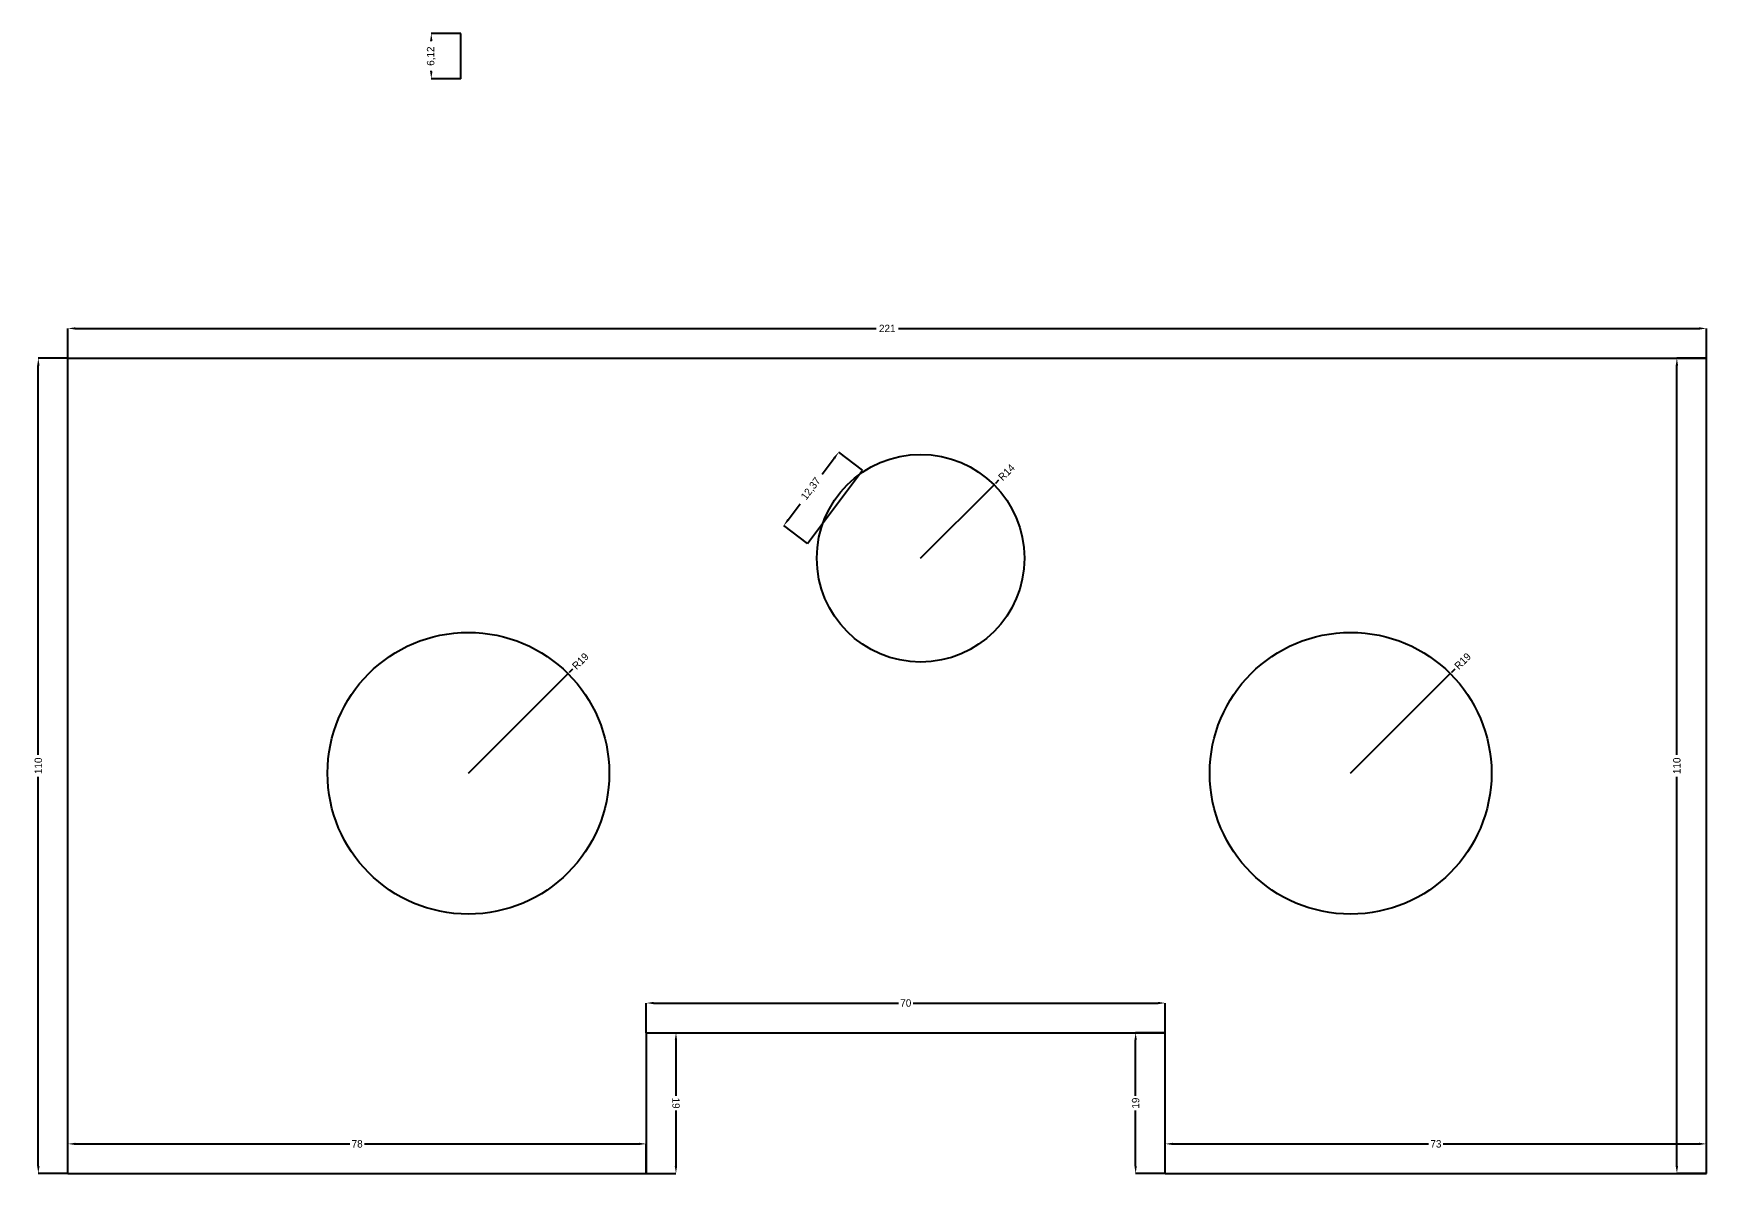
# Model space of a CAD drawing. Header units: metres. Extents: x 15 to 241, y 91 to 245.
import ezdxf

# ---------------------------------------------------------------- set-up
doc = ezdxf.new("R2010")
doc.units = ezdxf.units.M
doc.dimstyles.get("Standard").update_dxf_attribs({"dimtxt": 2.5, "dimasz": 2.5, "dimexe": 1.25, "dimexo": 0.625, "dimtad": 1, "dimcen": 2.5, "dimazin": 3, "dimtfac": 1, "dimtmove": 0, "dimatfit": 3})

# ---------------------------------------------------------------- blocks, each defined once
blk = doc.blocks.new('_CLOSEDFILLED')
at = {"color": 0, "linetype": 'BYBLOCK'}
blk.add_solid([(-1, 0.16), (0, 0), (-1, -0.16)], dxfattribs=at)
blk = doc.blocks.new('*D1')
for p, q in [((20, 201), (20, 205)), ((21, 205), (129, 205)), ((132, 205), (240, 205)), ((241, 201), (241, 205))]:
    blk.add_line(p, q)
at = {"layer": 'Defpoints'}
for p in [(20, 205), (20, 201), (241, 201)]:
    blk.add_point(p, dxfattribs=at)
at = {"rotation": 180}
blk.add_blockref('_CLOSEDFILLED', (20, 205), dxfattribs=at)
blk.add_blockref('_CLOSEDFILLED', (241, 205))
at = {"insert": (130.5, 205), "char_height": 1, "attachment_point": 5}
blk.add_mtext('221', dxfattribs=at)
blk = doc.blocks.new('*D2')
for p, q in [((98, 110), (98, 114)), ((99, 114), (132, 114)), ((134, 114), (167, 114)), ((168, 110), (168, 114))]:
    blk.add_line(p, q)
at = {"layer": 'Defpoints'}
for p in [(98, 114), (98, 110), (168, 110)]:
    blk.add_point(p, dxfattribs=at)
for p, rotation in [((98, 114), 180.00000596633774), ((168, 114), 5.9663377468736055e-06)]:
    blk.add_blockref('_CLOSEDFILLED', p, dxfattribs=dict(rotation=rotation))
at = {"insert": (133, 114), "char_height": 1, "attachment_point": 5, "rotation": 0}
blk.add_mtext('70', dxfattribs=at)
blk = doc.blocks.new('*D3')
for p, q in [((20, 91), (20, 95)), ((21, 95), (58, 95)), ((60, 95), (97, 95)), ((98, 91), (98, 95))]:
    blk.add_line(p, q)
at = {"layer": 'Defpoints'}
for p in [(20, 95), (20, 91), (98, 91)]:
    blk.add_point(p, dxfattribs=at)
at = {"rotation": 180}
blk.add_blockref('_CLOSEDFILLED', (20, 95), dxfattribs=at)
blk.add_blockref('_CLOSEDFILLED', (98, 95))
at = {"insert": (59, 95), "char_height": 1, "attachment_point": 5}
blk.add_mtext('78', dxfattribs=at)
blk = doc.blocks.new('*D4')
for p, q in [((168, 91), (168, 95)), ((169, 95), (203.5, 95)), ((205.5, 95), (240, 95)), ((241, 91), (241, 95))]:
    blk.add_line(p, q)
at = {"layer": 'Defpoints'}
for p in [(168, 95), (168, 91), (241, 91)]:
    blk.add_point(p, dxfattribs=at)
at = {"rotation": 180}
blk.add_blockref('_CLOSEDFILLED', (168, 95), dxfattribs=at)
blk.add_blockref('_CLOSEDFILLED', (241, 95))
at = {"insert": (204.5, 95), "char_height": 1, "attachment_point": 5}
blk.add_mtext('73', dxfattribs=at)
blk = doc.blocks.new('*D5')
for p, q in [((241, 201), (237, 201)), ((237, 147.5), (237, 200)), ((237, 92), (237, 144.5)), ((241, 91), (237, 91))]:
    blk.add_line(p, q)
at = {"layer": 'Defpoints'}
for p in [(241, 201), (237, 91), (241, 91)]:
    blk.add_point(p, dxfattribs=at)
for p, rotation in [((237, 201), 89.99999244966773), ((237, 91), 269.99999244966773)]:
    blk.add_blockref('_CLOSEDFILLED', p, dxfattribs=dict(rotation=rotation))
at = {"insert": (237, 146), "char_height": 1, "attachment_point": 5, "rotation": 90}
blk.add_mtext('110', dxfattribs=at)
blk = doc.blocks.new('*D6')
for p, q in [((98, 110), (102, 110)), ((102, 109), (102, 101.5)), ((102, 99.5), (102, 92)), ((98, 91), (102, 91))]:
    blk.add_line(p, q)
at = {"layer": 'Defpoints'}
for p in [(98, 110), (102, 110), (98, 91)]:
    blk.add_point(p, dxfattribs=at)
for p, rotation in [((102, 110), 90.00002300696222), ((102, 91), -89.99997699303778)]:
    blk.add_blockref('_CLOSEDFILLED', p, dxfattribs=dict(rotation=rotation))
at = {"insert": (102, 100.5), "char_height": 1, "attachment_point": 5, "rotation": 270}
blk.add_mtext('19', dxfattribs=at)
blk = doc.blocks.new('*D7')
for p, q in [((73, 244.79), (69, 244.79)), ((69, 243.73), (69, 243.79)), ((69, 239.67), (69, 239.73)), ((73, 238.67), (69, 238.67))]:
    blk.add_line(p, q)
at = {"layer": 'Defpoints'}
for p in [(73, 244.79), (69, 238.67), (73, 238.67)]:
    blk.add_point(p, dxfattribs=at)
for p, rotation in [((69, 244.79), 90), ((69, 238.67), 270)]:
    blk.add_blockref('_CLOSEDFILLED', p, dxfattribs=dict(rotation=rotation))
at = {"insert": (69, 241.73), "char_height": 1, "attachment_point": 5, "rotation": 90}
blk.add_mtext('6,12', dxfattribs=at)
blk = doc.blocks.new('*D8')
for p, q in [((20, 201), (16, 201)), ((16, 147.5), (16, 200)), ((16, 92), (16, 144.5)), ((20, 91), (16, 91))]:
    blk.add_line(p, q)
at = {"layer": 'Defpoints'}
for p in [(20, 201), (16, 91), (20, 91)]:
    blk.add_point(p, dxfattribs=at)
for p, rotation in [((16, 201), 90), ((16, 91), 270)]:
    blk.add_blockref('_CLOSEDFILLED', p, dxfattribs=dict(rotation=rotation))
at = {"insert": (16, 146), "char_height": 1, "attachment_point": 5, "rotation": 90}
blk.add_mtext('110', dxfattribs=at)
blk = doc.blocks.new('*D9')
for p, q in [((168, 110), (164, 110)), ((164, 101.5), (164, 109)), ((164, 92), (164, 99.5)), ((168, 91), (164, 91))]:
    blk.add_line(p, q)
at = {"layer": 'Defpoints'}
for p in [(168, 110), (164, 91), (168, 91)]:
    blk.add_point(p, dxfattribs=at)
for p, rotation in [((164, 110), 90), ((164, 91), 270)]:
    blk.add_blockref('_CLOSEDFILLED', p, dxfattribs=dict(rotation=rotation))
at = {"insert": (164, 100.5), "char_height": 1, "attachment_point": 5, "rotation": 90}
blk.add_mtext('19', dxfattribs=at)
blk = doc.blocks.new('*D10')
for p, q in [((121.74, 185.35), (123.35, 187.5)), ((127.15, 185.9), (123.95, 188.3)), ((117.13, 179.2), (118.74, 181.35)), ((119.73, 176), (116.53, 178.4))]:
    blk.add_line(p, q)
at = {"layer": 'Defpoints'}
for p in [(127.15, 185.9), (116.53, 178.4), (119.73, 176)]:
    blk.add_point(p, dxfattribs=at)
for p, rotation in [((123.95, 188.3), 53.13001755510431), ((116.53, 178.4), 233.1300175551043)]:
    blk.add_blockref('_CLOSEDFILLED', p, dxfattribs=dict(rotation=rotation))
at = {"insert": (120.24, 183.35), "char_height": 1, "attachment_point": 5, "rotation": 53.13}
blk.add_mtext('12,37', dxfattribs=at)
blk = doc.blocks.new('*D11')
for p, q in [((135, 174), (144.9, 183.9)), ((145.52, 184.52), (145.08, 184.08))]:
    blk.add_line(p, q)
at = {"layer": 'Defpoints'}
for p in [(144.9, 183.9), (135, 174)]:
    blk.add_point(p, dxfattribs=at)
at = {"xscale": 0.25, "yscale": 0.25, "rotation": 225}
blk.add_blockref('_CLOSEDFILLED', (144.9, 183.9), dxfattribs=at)
at = {"insert": (146.58, 185.58), "char_height": 1, "attachment_point": 5, "rotation": 45}
blk.add_mtext('R14', dxfattribs=at)
blk = doc.blocks.new('*D12')
for p, q in [((193, 145), (206.44, 158.44)), ((207.05, 159.05), (206.61, 158.61))]:
    blk.add_line(p, q)
at = {"layer": 'Defpoints'}
for p in [(206.44, 158.44), (193, 145)]:
    blk.add_point(p, dxfattribs=at)
at = {"xscale": 0.25, "yscale": 0.25, "rotation": 225}
blk.add_blockref('_CLOSEDFILLED', (206.44, 158.44), dxfattribs=at)
at = {"insert": (208.11, 160.11), "char_height": 1, "attachment_point": 5, "rotation": 45}
blk.add_mtext('R19', dxfattribs=at)
blk = doc.blocks.new('*D13')
for p, q in [((74, 145), (87.44, 158.44)), ((88.05, 159.05), (87.61, 158.61))]:
    blk.add_line(p, q)
at = {"layer": 'Defpoints'}
for p in [(87.44, 158.44), (74, 145)]:
    blk.add_point(p, dxfattribs=at)
at = {"xscale": 0.25, "yscale": 0.25, "rotation": 225}
blk.add_blockref('_CLOSEDFILLED', (87.44, 158.44), dxfattribs=at)
at = {"insert": (89.11, 160.11), "char_height": 1, "attachment_point": 5, "rotation": 45}
blk.add_mtext('R19', dxfattribs=at)

msp = doc.modelspace()

# ---------------------------------------------------------------- linework, layer by layer
for p, q in [((73, 238.667), (73, 244.792)), ((20, 201), (241, 201)), ((20, 91), (20, 201)), ((241, 91), (241, 201)), ((119.731, 176), (127.154, 185.897)), ((98, 110), (168, 110)), ((98, 110), (98, 91)), ((168, 91), (168, 110)), ((20, 91), (98, 91)), ((168, 91), (241, 91))]:
    msp.add_line(p, q)
for centre, radius in [((135, 174), 14), ((74, 145), 19), ((193, 145), 19)]:
    msp.add_circle(centre, radius)

# ---------------------------------------------------------------- dimensions: what is measured, and where the dimension line sits
for base, p1, p2, angle, picture, middle in [((69, 238.666671753), (73, 238.666671753), (73, 244.791671753), 90, '*D7', (69, 241.729171753)), ((16, 91), (20, 91), (20, 201), 90, '*D8', (16, 146)), ((237, 91), (241, 91), (241, 201), 89.99999, '*D5', (237, 146)), ((116.531, 178.4), (119.731, 176), (127.154, 185.897), 53.13002, '*D10', (120.242, 183.349)), ((98, 114), (98, 110), (168, 110), 0.00001, '*D2', (133, 114)), ((102, 110), (98, 110), (98, 91), 270.00002, '*D6', (102, 100.5)), ((164, 91), (168, 91), (168, 110), 90, '*D9', (164, 100.5))]:
    dim = msp.add_linear_dim(base=base, p1=p1, p2=p2, angle=angle, dimstyle='Standard', override={"dimasz": 1, "dimsah": 0, "dimtsz": 0})
    dim.commit()
    dim.dimension.update_dxf_attribs({"geometry": picture, "text_midpoint": middle})
for base, p1, p2, picture, middle in [((20, 205), (20, 201), (241, 201), '*D1', (130.5, 205)), ((20, 95), (20, 91), (98, 91), '*D3', (59, 95)), ((168, 95), (168, 91), (241, 91), '*D4', (204.5, 95))]:
    dim = msp.add_linear_dim(base=base, p1=p1, p2=p2, dimstyle='Standard', override={"dimasz": 1, "dimsah": 0, "dimtsz": 0})
    dim.commit()
    dim.dimension.update_dxf_attribs({"geometry": picture, "text_midpoint": middle})
for center, mpoint, picture, middle in [((135, 174), (144.899, 183.899), '*D11', (146.579, 185.579)), ((74, 145), (87.435, 158.435), '*D13', (89.114, 160.114)), ((193, 145), (206.435, 158.435), '*D12', (208.114, 160.114))]:
    dim = msp.add_radius_dim(center=center, mpoint=mpoint, dimstyle='Standard')
    dim.commit()
    dim.dimension.update_dxf_attribs({"geometry": picture, "text_midpoint": middle})

doc.saveas('drawing.dxf')
